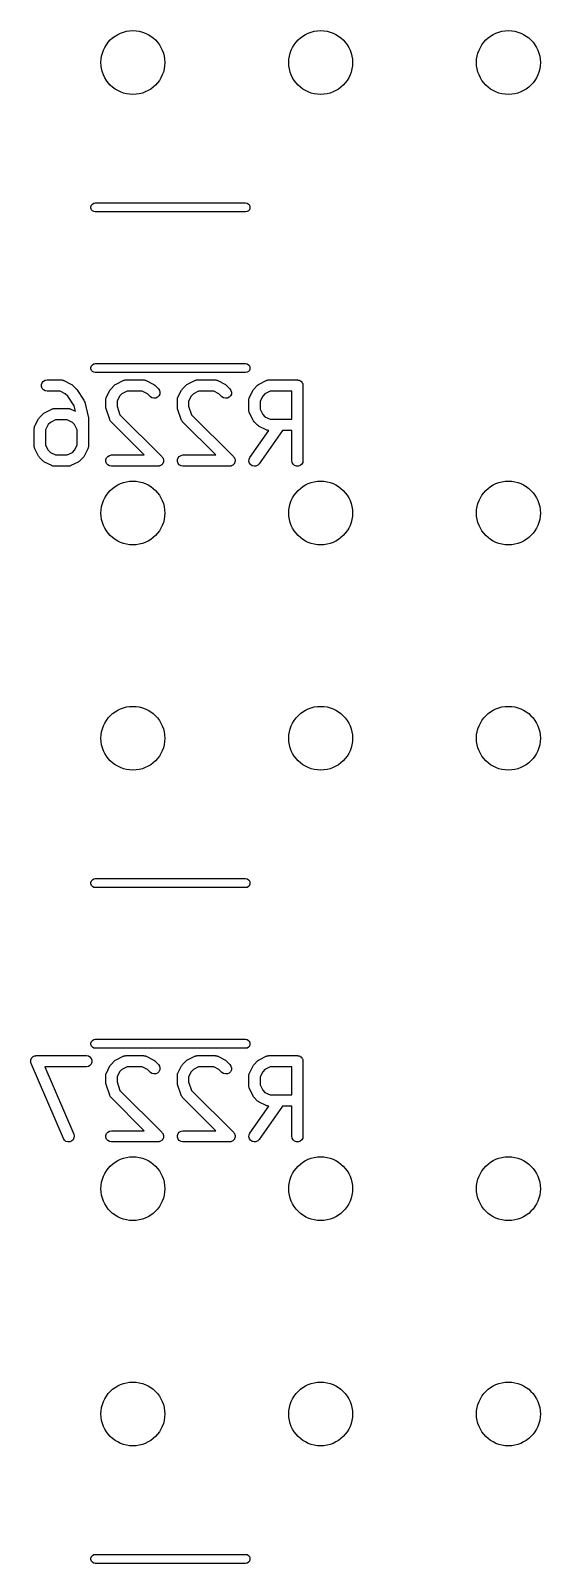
# Model space of a CAD drawing. Extents: x 25 to 326, y -201 to -21.
# Drawn here: x 131.14 to 137.93, y -155.99 to -135.57 of the extents above; entities that cross this region are included whole.
import ezdxf

# ---------------------------------------------------------------- set-up
doc = ezdxf.new("R2010")
doc.units = 0
doc.header["$MEASUREMENT"] = 0
doc.layers.add('BLACK', color=7, linetype='CONTINUOUS')

msp = doc.modelspace()

# ---------------------------------------------------------------- linework, layer by layer
at = {"layer": 'Black'}
for p, q in [((131.941, -137.92), (131.948, -137.9)), ((131.941, -137.94), (131.941, -137.92)), ((131.948, -137.96), (131.941, -137.94)), ((131.948, -137.9), (131.961, -137.884)), ((131.961, -137.976), (131.948, -137.96)), ((131.961, -137.884), (131.979, -137.874)), ((131.979, -137.986), (131.961, -137.976)), ((131.979, -137.874), (132, -137.87)), ((132, -137.99), (131.979, -137.986)), ((132, -137.87), (134, -137.87)), ((134, -137.99), (132, -137.99)), ((134, -137.87), (134.021, -137.874)), ((134.021, -137.986), (134, -137.99)), ((134.021, -137.874), (134.039, -137.884)), ((134.039, -137.976), (134.021, -137.986)), ((134.039, -137.884), (134.052, -137.9)), ((134.052, -137.96), (134.039, -137.976)), ((134.052, -137.9), (134.059, -137.92)), ((134.059, -137.94), (134.052, -137.96)), ((134.059, -137.92), (134.059, -137.94)), ((131.941, -140.06), (131.948, -140.04)), ((131.948, -140.04), (131.961, -140.024)), ((131.961, -140.024), (131.979, -140.014)), ((131.979, -140.014), (132, -140.01)), ((132, -140.01), (134, -140.01)), ((134, -140.01), (134.021, -140.014)), ((134.021, -140.014), (134.039, -140.024)), ((134.039, -140.024), (134.052, -140.04)), ((134.052, -140.04), (134.059, -140.06)), ((131.292, -140.265), (131.309, -140.245)), ((131.309, -140.245), (131.331, -140.232)), ((131.331, -140.232), (131.357, -140.227)), ((131.357, -140.227), (131.548, -140.227)), ((131.548, -140.227), (131.552, -140.228)), ((131.552, -140.228), (131.556, -140.228)), ((131.556, -140.228), (131.565, -140.23)), ((131.565, -140.23), (131.573, -140.232)), ((131.573, -140.232), (131.577, -140.234)), ((131.577, -140.234), (131.581, -140.235)), ((131.581, -140.235), (131.676, -140.283)), ((131.941, -140.08), (131.941, -140.06)), ((131.948, -140.1), (131.941, -140.08)), ((131.961, -140.116), (131.948, -140.1)), ((131.979, -140.126), (131.961, -140.116)), ((132, -140.13), (131.979, -140.126)), ((134, -140.13), (132, -140.13)), ((132.276, -140.283), (132.371, -140.235)), ((132.371, -140.235), (132.375, -140.234)), ((132.375, -140.234), (132.379, -140.232)), ((132.379, -140.232), (132.388, -140.23)), ((132.388, -140.23), (132.396, -140.228)), ((132.396, -140.228), (132.401, -140.228)), ((132.401, -140.228), (132.405, -140.227)), ((132.405, -140.227), (132.643, -140.227)), ((132.643, -140.227), (132.647, -140.228)), ((132.647, -140.228), (132.651, -140.228)), ((132.651, -140.228), (132.66, -140.23)), ((132.66, -140.23), (132.669, -140.232)), ((132.669, -140.232), (132.672, -140.234)), ((132.672, -140.234), (132.676, -140.235)), ((132.676, -140.235), (132.772, -140.283)), ((133.228, -140.283), (133.324, -140.235)), ((133.324, -140.235), (133.328, -140.234)), ((133.328, -140.234), (133.331, -140.232)), ((133.331, -140.232), (133.34, -140.23)), ((133.34, -140.23), (133.349, -140.228)), ((133.349, -140.228), (133.353, -140.228)), ((133.353, -140.228), (133.357, -140.227)), ((133.357, -140.227), (133.595, -140.227)), ((133.595, -140.227), (133.599, -140.228)), ((133.599, -140.228), (133.604, -140.228)), ((133.604, -140.228), (133.612, -140.23)), ((133.612, -140.23), (133.621, -140.232)), ((133.621, -140.232), (133.625, -140.234)), ((133.625, -140.234), (133.629, -140.235)), ((133.629, -140.235), (133.724, -140.283)), ((134.021, -140.126), (134, -140.13)), ((134.039, -140.116), (134.021, -140.126)), ((134.052, -140.1), (134.039, -140.116)), ((134.059, -140.08), (134.052, -140.1)), ((134.059, -140.06), (134.059, -140.08)), ((134.181, -140.283), (134.276, -140.235)), ((134.276, -140.235), (134.28, -140.234)), ((134.28, -140.234), (134.284, -140.232)), ((134.284, -140.232), (134.293, -140.23)), ((134.293, -140.23), (134.301, -140.228)), ((134.301, -140.228), (134.305, -140.228)), ((134.305, -140.228), (134.31, -140.227)), ((134.31, -140.227), (134.69, -140.227)), ((134.69, -140.227), (134.697, -140.229)), ((134.697, -140.229), (134.703, -140.229)), ((134.703, -140.229), (134.71, -140.231)), ((134.71, -140.231), (134.716, -140.232)), ((134.716, -140.232), (134.722, -140.235)), ((134.722, -140.235), (134.728, -140.237)), ((134.728, -140.237), (134.733, -140.242)), ((134.733, -140.242), (134.739, -140.245)), ((134.739, -140.245), (134.743, -140.25)), ((134.743, -140.25), (134.748, -140.254)), ((131.283, -140.289), (131.292, -140.265)), ((131.283, -140.315), (131.283, -140.289)), ((131.292, -140.34), (131.283, -140.315)), ((131.309, -140.36), (131.292, -140.34)), ((131.331, -140.373), (131.309, -140.36)), ((131.357, -140.377), (131.331, -140.373)), ((131.53, -140.377), (131.357, -140.377)), ((131.598, -140.412), (131.53, -140.377)), ((131.632, -140.445), (131.598, -140.412)), ((131.716, -140.571), (131.632, -140.445)), ((131.676, -140.283), (131.686, -140.29)), ((131.686, -140.29), (131.696, -140.297)), ((131.696, -140.297), (131.744, -140.345)), ((131.744, -140.345), (131.748, -140.351)), ((131.748, -140.351), (131.753, -140.356)), ((131.753, -140.356), (131.848, -140.499)), ((132.147, -140.459), (132.195, -140.364)), ((132.195, -140.364), (132.202, -140.354)), ((132.202, -140.354), (132.209, -140.345)), ((132.209, -140.345), (132.256, -140.297)), ((132.256, -140.297), (132.266, -140.29)), ((132.266, -140.29), (132.276, -140.283)), ((132.324, -140.442), (132.289, -140.511)), ((132.354, -140.412), (132.324, -140.442)), ((132.422, -140.377), (132.354, -140.412)), ((132.625, -140.377), (132.422, -140.377)), ((132.694, -140.412), (132.625, -140.377)), ((132.733, -140.451), (132.694, -140.412)), ((132.754, -140.466), (132.733, -140.451)), ((132.772, -140.283), (132.781, -140.29)), ((132.781, -140.29), (132.791, -140.297)), ((132.791, -140.297), (132.839, -140.345)), ((132.847, -140.441), (132.829, -140.459)), ((132.839, -140.345), (132.854, -140.366)), ((132.858, -140.417), (132.847, -140.441)), ((132.854, -140.366), (132.86, -140.391)), ((132.86, -140.391), (132.858, -140.417)), ((133.1, -140.459), (133.147, -140.364)), ((133.147, -140.364), (133.154, -140.354)), ((133.154, -140.354), (133.161, -140.345)), ((133.161, -140.345), (133.209, -140.297)), ((133.209, -140.297), (133.219, -140.29)), ((133.219, -140.29), (133.228, -140.283)), ((133.276, -140.442), (133.242, -140.511)), ((133.306, -140.412), (133.276, -140.442)), ((133.375, -140.377), (133.306, -140.412)), ((133.578, -140.377), (133.375, -140.377)), ((133.646, -140.412), (133.578, -140.377)), ((133.685, -140.451), (133.646, -140.412)), ((133.706, -140.466), (133.685, -140.451)), ((133.724, -140.283), (133.734, -140.29)), ((133.734, -140.29), (133.744, -140.297)), ((133.744, -140.297), (133.791, -140.345)), ((133.8, -140.441), (133.781, -140.459)), ((133.791, -140.345), (133.806, -140.366)), ((133.811, -140.417), (133.8, -140.441)), ((133.806, -140.366), (133.813, -140.391)), ((133.813, -140.391), (133.811, -140.417)), ((134.052, -140.459), (134.1, -140.364)), ((134.1, -140.364), (134.107, -140.354)), ((134.107, -140.354), (134.114, -140.345)), ((134.114, -140.345), (134.161, -140.297)), ((134.161, -140.297), (134.171, -140.29)), ((134.171, -140.29), (134.181, -140.283)), ((134.228, -140.442), (134.194, -140.511)), ((134.259, -140.412), (134.228, -140.442)), ((134.327, -140.377), (134.259, -140.412)), ((134.615, -140.377), (134.327, -140.377)), ((134.615, -140.751), (134.615, -140.377)), ((134.748, -140.254), (134.751, -140.26)), ((134.751, -140.26), (134.755, -140.265)), ((134.755, -140.265), (134.758, -140.271)), ((134.758, -140.271), (134.761, -140.277)), ((134.761, -140.277), (134.762, -140.283)), ((134.762, -140.283), (134.764, -140.289)), ((134.764, -140.289), (134.764, -140.296)), ((134.764, -140.296), (134.765, -140.302)), ((134.765, -140.302), (134.765, -141.302)), ((131.324, -140.664), (131.419, -140.616)), ((131.419, -140.616), (131.423, -140.615)), ((131.423, -140.615), (131.427, -140.613)), ((131.427, -140.613), (131.435, -140.611)), ((131.435, -140.611), (131.444, -140.609)), ((131.444, -140.609), (131.448, -140.609)), ((131.448, -140.609), (131.452, -140.608)), ((131.452, -140.608), (131.643, -140.608)), ((131.643, -140.608), (131.647, -140.609)), ((131.647, -140.609), (131.651, -140.609)), ((131.651, -140.609), (131.66, -140.611)), ((131.66, -140.611), (131.669, -140.613)), ((131.669, -140.613), (131.672, -140.615)), ((131.672, -140.615), (131.676, -140.616)), ((131.676, -140.616), (131.735, -140.645)), ((131.735, -140.645), (131.716, -140.571)), ((131.848, -140.499), (131.853, -140.511)), ((131.853, -140.511), (131.858, -140.522)), ((131.858, -140.522), (131.906, -140.713)), ((132.139, -140.493), (132.14, -140.489)), ((132.139, -140.588), (132.139, -140.493)), ((132.141, -140.6), (132.139, -140.588)), ((132.14, -140.484), (132.142, -140.476)), ((132.14, -140.489), (132.14, -140.484)), ((132.143, -140.612), (132.141, -140.6)), ((132.142, -140.476), (132.144, -140.467)), ((132.191, -140.755), (132.143, -140.612)), ((132.144, -140.467), (132.146, -140.463)), ((132.146, -140.463), (132.147, -140.459)), ((132.289, -140.511), (132.289, -140.576)), ((132.289, -140.576), (132.327, -140.69)), ((132.779, -140.472), (132.754, -140.466)), ((132.805, -140.47), (132.779, -140.472)), ((132.829, -140.459), (132.805, -140.47)), ((133.092, -140.484), (133.095, -140.476)), ((133.092, -140.489), (133.092, -140.484)), ((133.092, -140.493), (133.092, -140.489)), ((133.092, -140.588), (133.092, -140.493)), ((133.094, -140.6), (133.092, -140.588)), ((133.096, -140.612), (133.094, -140.6)), ((133.095, -140.476), (133.096, -140.467)), ((133.096, -140.467), (133.098, -140.463)), ((133.143, -140.755), (133.096, -140.612)), ((133.098, -140.463), (133.1, -140.459)), ((133.242, -140.511), (133.242, -140.576)), ((133.242, -140.576), (133.28, -140.69)), ((133.732, -140.472), (133.706, -140.466)), ((133.758, -140.47), (133.732, -140.472)), ((133.781, -140.459), (133.758, -140.47)), ((134.044, -140.493), (134.045, -140.489)), ((134.044, -140.636), (134.044, -140.493)), ((134.045, -140.64), (134.044, -140.636)), ((134.045, -140.484), (134.047, -140.476)), ((134.045, -140.489), (134.045, -140.484)), ((134.045, -140.644), (134.045, -140.64)), ((134.047, -140.653), (134.045, -140.644)), ((134.047, -140.476), (134.049, -140.467)), ((134.049, -140.661), (134.047, -140.653)), ((134.049, -140.467), (134.051, -140.463)), ((134.051, -140.463), (134.052, -140.459)), ((134.194, -140.511), (134.194, -140.618)), ((134.194, -140.618), (134.228, -140.687)), ((131.187, -140.865), (131.19, -140.857)), ((131.19, -140.857), (131.191, -140.848)), ((131.191, -140.848), (131.194, -140.844)), ((131.194, -140.844), (131.195, -140.84)), ((131.195, -140.84), (131.242, -140.745)), ((131.242, -140.745), (131.25, -140.735)), ((131.25, -140.735), (131.256, -140.726)), ((131.256, -140.726), (131.304, -140.678)), ((131.304, -140.678), (131.314, -140.671)), ((131.314, -140.671), (131.324, -140.664)), ((131.371, -140.823), (131.337, -140.892)), ((131.402, -140.793), (131.371, -140.823)), ((131.47, -140.758), (131.402, -140.793)), ((131.625, -140.758), (131.47, -140.758)), ((131.694, -140.793), (131.625, -140.758)), ((131.724, -140.823), (131.694, -140.793)), ((131.758, -140.892), (131.724, -140.823)), ((131.906, -140.713), (131.907, -140.722)), ((131.907, -140.722), (131.908, -140.731)), ((131.908, -140.731), (131.908, -141.112)), ((132.193, -140.758), (132.191, -140.755)), ((132.194, -140.763), (132.193, -140.758)), ((132.199, -140.77), (132.194, -140.763)), ((132.203, -140.778), (132.199, -140.77)), ((132.206, -140.78), (132.203, -140.778)), ((132.209, -140.784), (132.206, -140.78)), ((132.652, -141.227), (132.209, -140.784)), ((132.327, -140.69), (132.886, -141.249)), ((133.145, -140.758), (133.143, -140.755)), ((133.146, -140.763), (133.145, -140.758)), ((133.151, -140.77), (133.146, -140.763)), ((133.156, -140.778), (133.151, -140.77)), ((133.159, -140.78), (133.156, -140.778)), ((133.161, -140.784), (133.159, -140.78)), ((133.605, -141.227), (133.161, -140.784)), ((133.28, -140.69), (133.839, -141.249)), ((134.051, -140.665), (134.049, -140.661)), ((134.052, -140.669), (134.051, -140.665)), ((134.1, -140.764), (134.052, -140.669)), ((134.107, -140.774), (134.1, -140.764)), ((134.114, -140.784), (134.107, -140.774)), ((134.161, -140.832), (134.114, -140.784)), ((134.171, -140.838), (134.161, -140.832)), ((134.181, -140.846), (134.171, -140.838)), ((134.276, -140.893), (134.181, -140.846)), ((134.228, -140.687), (134.259, -140.717)), ((134.259, -140.717), (134.327, -140.751)), ((134.327, -140.751), (134.615, -140.751)), ((131.188, -140.87), (131.187, -140.865)), ((131.187, -140.874), (131.188, -140.87)), ((131.187, -141.112), (131.187, -140.874)), ((131.337, -140.892), (131.337, -141.094)), ((131.758, -141.094), (131.758, -140.892)), ((134.058, -141.259), (134.308, -140.901)), ((134.491, -140.901), (134.18, -141.345)), ((134.28, -140.895), (134.276, -140.893)), ((134.284, -140.897), (134.28, -140.895)), ((134.293, -140.898), (134.284, -140.897)), ((134.301, -140.901), (134.293, -140.898)), ((134.305, -140.9), (134.301, -140.901)), ((134.308, -140.901), (134.305, -140.9)), ((134.615, -140.901), (134.491, -140.901)), ((134.615, -141.302), (134.615, -140.901)), ((131.188, -141.116), (131.187, -141.112)), ((131.187, -141.12), (131.188, -141.116)), ((131.19, -141.129), (131.187, -141.12)), ((131.191, -141.138), (131.19, -141.129)), ((131.194, -141.141), (131.191, -141.138)), ((131.195, -141.145), (131.194, -141.141)), ((131.242, -141.241), (131.195, -141.145)), ((131.25, -141.25), (131.242, -141.241)), ((131.256, -141.26), (131.25, -141.25)), ((131.304, -141.308), (131.256, -141.26)), ((131.337, -141.094), (131.371, -141.163)), ((131.371, -141.163), (131.402, -141.193)), ((131.402, -141.193), (131.47, -141.227)), ((131.47, -141.227), (131.625, -141.227)), ((131.625, -141.227), (131.694, -141.193)), ((131.694, -141.193), (131.724, -141.163)), ((131.724, -141.163), (131.758, -141.094)), ((131.839, -141.26), (131.791, -141.308)), ((131.846, -141.25), (131.839, -141.26)), ((131.853, -141.241), (131.846, -141.25)), ((131.9, -141.145), (131.853, -141.241)), ((131.902, -141.141), (131.9, -141.145)), ((131.904, -141.138), (131.902, -141.141)), ((131.905, -141.129), (131.904, -141.138)), ((131.908, -141.12), (131.905, -141.129)), ((131.908, -141.112), (131.908, -141.116)), ((131.908, -141.116), (131.908, -141.12)), ((132.14, -141.289), (132.149, -141.265)), ((132.149, -141.265), (132.166, -141.245)), ((132.166, -141.245), (132.189, -141.232)), ((132.189, -141.232), (132.214, -141.227)), ((132.214, -141.227), (132.652, -141.227)), ((132.886, -141.249), (132.892, -141.257)), ((132.892, -141.257), (132.898, -141.265)), ((132.898, -141.265), (132.899, -141.268)), ((132.899, -141.268), (132.901, -141.271)), ((132.901, -141.271), (132.904, -141.28)), ((133.093, -141.289), (133.102, -141.265)), ((133.102, -141.265), (133.118, -141.245)), ((133.118, -141.245), (133.141, -141.232)), ((133.141, -141.232), (133.167, -141.227)), ((133.167, -141.227), (133.605, -141.227)), ((133.839, -141.249), (133.844, -141.257)), ((133.844, -141.257), (133.851, -141.265)), ((133.851, -141.265), (133.852, -141.268)), ((133.852, -141.268), (133.854, -141.271)), ((133.854, -141.271), (133.856, -141.28)), ((134.047, -141.283), (134.058, -141.259)), ((131.314, -141.315), (131.304, -141.308)), ((131.324, -141.322), (131.314, -141.315)), ((131.419, -141.369), (131.324, -141.322)), ((131.423, -141.371), (131.419, -141.369)), ((131.427, -141.373), (131.423, -141.371)), ((131.435, -141.374), (131.427, -141.373)), ((131.444, -141.377), (131.435, -141.374)), ((131.448, -141.377), (131.444, -141.377)), ((131.452, -141.377), (131.448, -141.377)), ((131.643, -141.377), (131.452, -141.377)), ((131.647, -141.377), (131.643, -141.377)), ((131.651, -141.377), (131.647, -141.377)), ((131.66, -141.374), (131.651, -141.377)), ((131.669, -141.373), (131.66, -141.374)), ((131.672, -141.371), (131.669, -141.373)), ((131.676, -141.369), (131.672, -141.371)), ((131.772, -141.322), (131.676, -141.369)), ((131.781, -141.315), (131.772, -141.322)), ((131.791, -141.308), (131.781, -141.315)), ((132.14, -141.315), (132.14, -141.289)), ((132.149, -141.34), (132.14, -141.315)), ((132.166, -141.36), (132.149, -141.34)), ((132.189, -141.373), (132.166, -141.36)), ((132.214, -141.377), (132.189, -141.373)), ((132.833, -141.377), (132.214, -141.377)), ((132.843, -141.376), (132.833, -141.377)), ((132.853, -141.375), (132.843, -141.376)), ((132.856, -141.373), (132.853, -141.375)), ((132.859, -141.373), (132.856, -141.373)), ((132.867, -141.368), (132.859, -141.373)), ((132.876, -141.364), (132.867, -141.368)), ((132.879, -141.361), (132.876, -141.364)), ((132.882, -141.36), (132.879, -141.361)), ((132.888, -141.352), (132.882, -141.36)), ((132.895, -141.345), (132.888, -141.352)), ((132.896, -141.342), (132.895, -141.345)), ((132.898, -141.34), (132.896, -141.342)), ((132.902, -141.331), (132.898, -141.34)), ((132.906, -141.322), (132.902, -141.331)), ((132.904, -141.28), (132.907, -141.289)), ((132.907, -141.315), (132.906, -141.319)), ((132.906, -141.319), (132.906, -141.322)), ((132.907, -141.289), (132.907, -141.293)), ((132.907, -141.293), (132.908, -141.296)), ((132.908, -141.296), (132.907, -141.306)), ((132.907, -141.306), (132.907, -141.315)), ((133.093, -141.315), (133.093, -141.289)), ((133.102, -141.34), (133.093, -141.315)), ((133.118, -141.36), (133.102, -141.34)), ((133.141, -141.373), (133.118, -141.36)), ((133.167, -141.377), (133.141, -141.373)), ((133.786, -141.377), (133.167, -141.377)), ((133.795, -141.376), (133.786, -141.377)), ((133.805, -141.375), (133.795, -141.376)), ((133.808, -141.373), (133.805, -141.375)), ((133.811, -141.373), (133.808, -141.373)), ((133.82, -141.368), (133.811, -141.373)), ((133.829, -141.364), (133.82, -141.368)), ((133.831, -141.361), (133.829, -141.364)), ((133.834, -141.36), (133.831, -141.361)), ((133.84, -141.352), (133.834, -141.36)), ((133.847, -141.345), (133.84, -141.352)), ((133.849, -141.342), (133.847, -141.345)), ((133.851, -141.34), (133.849, -141.342)), ((133.854, -141.331), (133.851, -141.34)), ((133.858, -141.322), (133.854, -141.331)), ((133.856, -141.28), (133.86, -141.289)), ((133.86, -141.315), (133.858, -141.319)), ((133.858, -141.319), (133.858, -141.322)), ((133.86, -141.289), (133.86, -141.293)), ((133.86, -141.293), (133.86, -141.296)), ((133.86, -141.296), (133.86, -141.306)), ((133.86, -141.306), (133.86, -141.315)), ((134.044, -141.309), (134.047, -141.283)), ((134.051, -141.334), (134.044, -141.309)), ((134.066, -141.355), (134.051, -141.334)), ((134.087, -141.37), (134.066, -141.355)), ((134.113, -141.377), (134.087, -141.37)), ((134.138, -141.375), (134.113, -141.377)), ((134.162, -141.364), (134.138, -141.375)), ((134.18, -141.345), (134.162, -141.364)), ((134.62, -141.328), (134.615, -141.302)), ((134.633, -141.351), (134.62, -141.328)), ((134.653, -141.367), (134.633, -141.351)), ((134.677, -141.376), (134.653, -141.367)), ((134.703, -141.376), (134.677, -141.376)), ((134.728, -141.367), (134.703, -141.376)), ((134.748, -141.351), (134.728, -141.367)), ((134.761, -141.328), (134.748, -141.351)), ((134.765, -141.302), (134.761, -141.328)), ((131.941, -146.92), (131.948, -146.9)), ((131.941, -146.94), (131.941, -146.92)), ((131.948, -146.96), (131.941, -146.94)), ((131.948, -146.9), (131.961, -146.884)), ((131.961, -146.976), (131.948, -146.96)), ((131.961, -146.884), (131.979, -146.874)), ((131.979, -146.986), (131.961, -146.976)), ((131.979, -146.874), (132, -146.87)), ((132, -146.99), (131.979, -146.986)), ((132, -146.87), (134, -146.87)), ((134, -146.87), (134.021, -146.874)), ((134.021, -146.986), (134, -146.99)), ((134.021, -146.874), (134.039, -146.884)), ((134.039, -146.976), (134.021, -146.986)), ((134.039, -146.884), (134.052, -146.9)), ((134.052, -146.96), (134.039, -146.976)), ((134.052, -146.9), (134.059, -146.92)), ((134.059, -146.94), (134.052, -146.96)), ((134.059, -146.92), (134.059, -146.94)), ((134, -146.99), (132, -146.99)), ((131.948, -149.04), (131.961, -149.024)), ((131.961, -149.024), (131.979, -149.014)), ((131.979, -149.014), (132, -149.01)), ((132, -149.01), (134, -149.01)), ((134, -149.01), (134.021, -149.014)), ((134.021, -149.014), (134.039, -149.024)), ((134.039, -149.024), (134.052, -149.04)), ((131.181, -149.236), (131.189, -149.232)), ((131.189, -149.232), (131.193, -149.231)), ((131.193, -149.231), (131.197, -149.229)), ((131.197, -149.229), (131.206, -149.229)), ((131.206, -149.229), (131.214, -149.227)), ((131.214, -149.227), (131.881, -149.227)), ((131.881, -149.227), (131.907, -149.232)), ((131.907, -149.232), (131.929, -149.245)), ((131.941, -149.06), (131.948, -149.04)), ((131.941, -149.08), (131.941, -149.06)), ((131.948, -149.1), (131.941, -149.08)), ((131.961, -149.116), (131.948, -149.1)), ((131.979, -149.126), (131.961, -149.116)), ((132, -149.13), (131.979, -149.126)), ((134, -149.13), (132, -149.13)), ((132.375, -149.234), (132.379, -149.232)), ((132.379, -149.232), (132.388, -149.23)), ((132.388, -149.23), (132.396, -149.228)), ((132.396, -149.228), (132.401, -149.228)), ((132.401, -149.228), (132.405, -149.227)), ((132.405, -149.227), (132.643, -149.227)), ((132.643, -149.227), (132.647, -149.228)), ((132.647, -149.228), (132.651, -149.228)), ((132.651, -149.228), (132.66, -149.23)), ((132.66, -149.23), (132.669, -149.232)), ((132.669, -149.232), (132.672, -149.234)), ((133.328, -149.234), (133.331, -149.232)), ((133.331, -149.232), (133.34, -149.23)), ((133.34, -149.23), (133.349, -149.228)), ((133.349, -149.228), (133.353, -149.228)), ((133.353, -149.228), (133.357, -149.227)), ((133.357, -149.227), (133.595, -149.227)), ((133.595, -149.227), (133.599, -149.228)), ((133.599, -149.228), (133.604, -149.228)), ((133.604, -149.228), (133.612, -149.23)), ((133.612, -149.23), (133.621, -149.232)), ((133.621, -149.232), (133.625, -149.234)), ((134.021, -149.126), (134, -149.13)), ((134.039, -149.116), (134.021, -149.126)), ((134.052, -149.1), (134.039, -149.116)), ((134.052, -149.04), (134.059, -149.06)), ((134.059, -149.08), (134.052, -149.1)), ((134.059, -149.06), (134.059, -149.08)), ((134.28, -149.234), (134.284, -149.232)), ((134.284, -149.232), (134.293, -149.23)), ((134.293, -149.23), (134.301, -149.228)), ((134.301, -149.228), (134.305, -149.228)), ((134.305, -149.228), (134.31, -149.227)), ((134.31, -149.227), (134.69, -149.227)), ((134.69, -149.227), (134.697, -149.229)), ((134.697, -149.229), (134.703, -149.229)), ((134.703, -149.229), (134.71, -149.231)), ((134.71, -149.231), (134.716, -149.232)), ((134.716, -149.232), (134.722, -149.235)), ((131.139, -149.307), (131.14, -149.298)), ((131.14, -149.311), (131.139, -149.307)), ((131.14, -149.289), (131.142, -149.285)), ((131.14, -149.298), (131.14, -149.289)), ((131.14, -149.315), (131.14, -149.311)), ((131.143, -149.324), (131.14, -149.315)), ((131.142, -149.281), (131.146, -149.273)), ((131.142, -149.285), (131.142, -149.281)), ((131.145, -149.332), (131.143, -149.324)), ((131.574, -150.332), (131.145, -149.332)), ((131.146, -149.273), (131.149, -149.265)), ((131.149, -149.265), (131.152, -149.261)), ((131.152, -149.261), (131.154, -149.257)), ((131.154, -149.257), (131.161, -149.252)), ((131.161, -149.252), (131.166, -149.245)), ((131.166, -149.245), (131.17, -149.243)), ((131.17, -149.243), (131.173, -149.24)), ((131.173, -149.24), (131.181, -149.236)), ((131.881, -149.377), (131.328, -149.377)), ((131.328, -149.377), (131.712, -150.273)), ((131.907, -149.373), (131.881, -149.377)), ((131.929, -149.36), (131.907, -149.373)), ((131.929, -149.245), (131.946, -149.265)), ((131.946, -149.34), (131.929, -149.36)), ((131.946, -149.265), (131.955, -149.289)), ((131.955, -149.315), (131.946, -149.34)), ((131.955, -149.289), (131.955, -149.315)), ((132.147, -149.459), (132.195, -149.364)), ((132.195, -149.364), (132.202, -149.354)), ((132.202, -149.354), (132.209, -149.345)), ((132.209, -149.345), (132.256, -149.297)), ((132.256, -149.297), (132.266, -149.29)), ((132.266, -149.29), (132.276, -149.283)), ((132.276, -149.283), (132.371, -149.235)), ((132.354, -149.412), (132.324, -149.442)), ((132.422, -149.377), (132.354, -149.412)), ((132.371, -149.235), (132.375, -149.234)), ((132.625, -149.377), (132.422, -149.377)), ((132.694, -149.412), (132.625, -149.377)), ((132.672, -149.234), (132.676, -149.235)), ((132.676, -149.235), (132.772, -149.283)), ((132.733, -149.451), (132.694, -149.412)), ((132.772, -149.283), (132.781, -149.29)), ((132.781, -149.29), (132.791, -149.297)), ((132.791, -149.297), (132.839, -149.345)), ((132.839, -149.345), (132.854, -149.366)), ((132.858, -149.417), (132.847, -149.441)), ((132.854, -149.366), (132.86, -149.391)), ((132.86, -149.391), (132.858, -149.417)), ((133.1, -149.459), (133.147, -149.364)), ((133.147, -149.364), (133.154, -149.354)), ((133.154, -149.354), (133.161, -149.345)), ((133.161, -149.345), (133.209, -149.297)), ((133.209, -149.297), (133.219, -149.29)), ((133.219, -149.29), (133.228, -149.283)), ((133.228, -149.283), (133.324, -149.235)), ((133.306, -149.412), (133.276, -149.442)), ((133.375, -149.377), (133.306, -149.412)), ((133.324, -149.235), (133.328, -149.234)), ((133.578, -149.377), (133.375, -149.377)), ((133.646, -149.412), (133.578, -149.377)), ((133.625, -149.234), (133.629, -149.235)), ((133.629, -149.235), (133.724, -149.283)), ((133.685, -149.451), (133.646, -149.412)), ((133.724, -149.283), (133.734, -149.29)), ((133.734, -149.29), (133.744, -149.297)), ((133.744, -149.297), (133.791, -149.345)), ((133.791, -149.345), (133.806, -149.366)), ((133.811, -149.417), (133.8, -149.441)), ((133.806, -149.366), (133.813, -149.391)), ((133.813, -149.391), (133.811, -149.417)), ((134.052, -149.459), (134.1, -149.364)), ((134.1, -149.364), (134.107, -149.354)), ((134.107, -149.354), (134.114, -149.345)), ((134.114, -149.345), (134.161, -149.297)), ((134.161, -149.297), (134.171, -149.29)), ((134.171, -149.29), (134.181, -149.283)), ((134.181, -149.283), (134.276, -149.235)), ((134.259, -149.412), (134.228, -149.442)), ((134.327, -149.377), (134.259, -149.412)), ((134.276, -149.235), (134.28, -149.234)), ((134.615, -149.377), (134.327, -149.377)), ((134.615, -149.751), (134.615, -149.377)), ((134.722, -149.235), (134.728, -149.237)), ((134.728, -149.237), (134.733, -149.242)), ((134.733, -149.242), (134.739, -149.245)), ((134.739, -149.245), (134.743, -149.25)), ((134.743, -149.25), (134.748, -149.254)), ((134.748, -149.254), (134.751, -149.26)), ((134.751, -149.26), (134.755, -149.265)), ((134.755, -149.265), (134.758, -149.271)), ((134.758, -149.271), (134.761, -149.277)), ((134.761, -149.277), (134.762, -149.283)), ((134.762, -149.283), (134.764, -149.289)), ((134.764, -149.289), (134.764, -149.296)), ((134.764, -149.296), (134.765, -149.302)), ((134.765, -149.302), (134.765, -150.302)), ((132.139, -149.493), (132.14, -149.489)), ((132.139, -149.588), (132.139, -149.493)), ((132.141, -149.6), (132.139, -149.588)), ((132.14, -149.484), (132.142, -149.476)), ((132.14, -149.489), (132.14, -149.484)), ((132.143, -149.612), (132.141, -149.6)), ((132.142, -149.476), (132.144, -149.467)), ((132.191, -149.755), (132.143, -149.612)), ((132.144, -149.467), (132.146, -149.463)), ((132.146, -149.463), (132.147, -149.459)), ((132.324, -149.442), (132.289, -149.511)), ((132.289, -149.511), (132.289, -149.576)), ((132.289, -149.576), (132.327, -149.69)), ((132.754, -149.466), (132.733, -149.451)), ((132.779, -149.472), (132.754, -149.466)), ((132.805, -149.47), (132.779, -149.472)), ((132.829, -149.459), (132.805, -149.47)), ((132.847, -149.441), (132.829, -149.459)), ((133.092, -149.484), (133.095, -149.476)), ((133.092, -149.489), (133.092, -149.484)), ((133.092, -149.493), (133.092, -149.489)), ((133.092, -149.588), (133.092, -149.493)), ((133.094, -149.6), (133.092, -149.588)), ((133.096, -149.612), (133.094, -149.6)), ((133.095, -149.476), (133.096, -149.467)), ((133.096, -149.467), (133.098, -149.463)), ((133.143, -149.755), (133.096, -149.612)), ((133.098, -149.463), (133.1, -149.459)), ((133.276, -149.442), (133.242, -149.511)), ((133.242, -149.511), (133.242, -149.576)), ((133.242, -149.576), (133.28, -149.69)), ((133.706, -149.466), (133.685, -149.451)), ((133.732, -149.472), (133.706, -149.466)), ((133.758, -149.47), (133.732, -149.472)), ((133.781, -149.459), (133.758, -149.47)), ((133.8, -149.441), (133.781, -149.459)), ((134.044, -149.493), (134.045, -149.489)), ((134.044, -149.636), (134.044, -149.493)), ((134.045, -149.64), (134.044, -149.636)), ((134.045, -149.484), (134.047, -149.476)), ((134.045, -149.489), (134.045, -149.484)), ((134.045, -149.644), (134.045, -149.64)), ((134.047, -149.476), (134.049, -149.467)), ((134.049, -149.467), (134.051, -149.463)), ((134.051, -149.463), (134.052, -149.459)), ((134.228, -149.442), (134.194, -149.511)), ((134.194, -149.511), (134.194, -149.618)), ((134.194, -149.618), (134.228, -149.687)), ((132.193, -149.758), (132.191, -149.755)), ((132.194, -149.763), (132.193, -149.758)), ((132.199, -149.77), (132.194, -149.763)), ((132.203, -149.778), (132.199, -149.77)), ((132.206, -149.78), (132.203, -149.778)), ((132.209, -149.784), (132.206, -149.78)), ((132.652, -150.227), (132.209, -149.784)), ((132.327, -149.69), (132.886, -150.249)), ((133.145, -149.758), (133.143, -149.755)), ((133.146, -149.763), (133.145, -149.758)), ((133.151, -149.77), (133.146, -149.763)), ((133.156, -149.778), (133.151, -149.77)), ((133.159, -149.78), (133.156, -149.778)), ((133.161, -149.784), (133.159, -149.78)), ((133.605, -150.227), (133.161, -149.784)), ((133.28, -149.69), (133.839, -150.249)), ((134.047, -149.653), (134.045, -149.644)), ((134.049, -149.661), (134.047, -149.653)), ((134.051, -149.665), (134.049, -149.661)), ((134.052, -149.669), (134.051, -149.665)), ((134.1, -149.764), (134.052, -149.669)), ((134.107, -149.774), (134.1, -149.764)), ((134.114, -149.784), (134.107, -149.774)), ((134.161, -149.832), (134.114, -149.784)), ((134.171, -149.838), (134.161, -149.832)), ((134.181, -149.846), (134.171, -149.838)), ((134.276, -149.893), (134.181, -149.846)), ((134.228, -149.687), (134.259, -149.717)), ((134.259, -149.717), (134.327, -149.751)), ((134.327, -149.751), (134.615, -149.751)), ((134.058, -150.259), (134.308, -149.901)), ((134.491, -149.901), (134.18, -150.345)), ((134.28, -149.895), (134.276, -149.893)), ((134.284, -149.897), (134.28, -149.895)), ((134.293, -149.898), (134.284, -149.897)), ((134.301, -149.901), (134.293, -149.898)), ((134.305, -149.9), (134.301, -149.901)), ((134.308, -149.901), (134.305, -149.9)), ((134.615, -149.901), (134.491, -149.901)), ((134.615, -150.302), (134.615, -149.901)), ((132.149, -150.265), (132.166, -150.245)), ((132.166, -150.245), (132.189, -150.232)), ((132.189, -150.232), (132.214, -150.227)), ((132.214, -150.227), (132.652, -150.227)), ((132.886, -150.249), (132.892, -150.257)), ((133.102, -150.265), (133.118, -150.245)), ((133.118, -150.245), (133.141, -150.232)), ((133.141, -150.232), (133.167, -150.227)), ((133.167, -150.227), (133.605, -150.227)), ((133.839, -150.249), (133.844, -150.257)), ((131.588, -150.354), (131.574, -150.332)), ((131.609, -150.369), (131.588, -150.354)), ((131.634, -150.377), (131.609, -150.369)), ((131.66, -150.375), (131.634, -150.377)), ((131.684, -150.365), (131.66, -150.375)), ((131.703, -150.347), (131.684, -150.365)), ((131.715, -150.324), (131.703, -150.347)), ((131.712, -150.273), (131.718, -150.298)), ((131.718, -150.298), (131.715, -150.324)), ((132.14, -150.289), (132.149, -150.265)), ((132.14, -150.315), (132.14, -150.289)), ((132.149, -150.34), (132.14, -150.315)), ((132.166, -150.36), (132.149, -150.34)), ((132.189, -150.373), (132.166, -150.36)), ((132.214, -150.377), (132.189, -150.373)), ((132.833, -150.377), (132.214, -150.377)), ((132.843, -150.376), (132.833, -150.377)), ((132.853, -150.375), (132.843, -150.376)), ((132.856, -150.373), (132.853, -150.375)), ((132.859, -150.373), (132.856, -150.373)), ((132.867, -150.368), (132.859, -150.373)), ((132.876, -150.364), (132.867, -150.368)), ((132.879, -150.361), (132.876, -150.364)), ((132.882, -150.36), (132.879, -150.361)), ((132.888, -150.352), (132.882, -150.36)), ((132.895, -150.345), (132.888, -150.352)), ((132.892, -150.257), (132.898, -150.265)), ((132.896, -150.342), (132.895, -150.345)), ((132.898, -150.34), (132.896, -150.342)), ((132.898, -150.265), (132.899, -150.268)), ((132.902, -150.331), (132.898, -150.34)), ((132.899, -150.268), (132.901, -150.271)), ((132.901, -150.271), (132.904, -150.28)), ((132.906, -150.322), (132.902, -150.331)), ((132.904, -150.28), (132.907, -150.289)), ((132.907, -150.315), (132.906, -150.319)), ((132.906, -150.319), (132.906, -150.322)), ((132.907, -150.289), (132.907, -150.293)), ((132.907, -150.293), (132.908, -150.296)), ((132.908, -150.296), (132.907, -150.306)), ((132.907, -150.306), (132.907, -150.315)), ((133.093, -150.289), (133.102, -150.265)), ((133.093, -150.315), (133.093, -150.289)), ((133.102, -150.34), (133.093, -150.315)), ((133.118, -150.36), (133.102, -150.34)), ((133.141, -150.373), (133.118, -150.36)), ((133.167, -150.377), (133.141, -150.373)), ((133.786, -150.377), (133.167, -150.377)), ((133.795, -150.376), (133.786, -150.377)), ((133.805, -150.375), (133.795, -150.376)), ((133.808, -150.373), (133.805, -150.375)), ((133.811, -150.373), (133.808, -150.373)), ((133.82, -150.368), (133.811, -150.373)), ((133.829, -150.364), (133.82, -150.368)), ((133.831, -150.361), (133.829, -150.364)), ((133.834, -150.36), (133.831, -150.361)), ((133.84, -150.352), (133.834, -150.36)), ((133.847, -150.345), (133.84, -150.352)), ((133.844, -150.257), (133.851, -150.265)), ((133.849, -150.342), (133.847, -150.345)), ((133.851, -150.34), (133.849, -150.342)), ((133.851, -150.265), (133.852, -150.268)), ((133.854, -150.331), (133.851, -150.34)), ((133.852, -150.268), (133.854, -150.271)), ((133.854, -150.271), (133.856, -150.28)), ((133.858, -150.322), (133.854, -150.331)), ((133.856, -150.28), (133.86, -150.289)), ((133.86, -150.315), (133.858, -150.319)), ((133.858, -150.319), (133.858, -150.322)), ((133.86, -150.289), (133.86, -150.293)), ((133.86, -150.293), (133.86, -150.296)), ((133.86, -150.296), (133.86, -150.306)), ((133.86, -150.306), (133.86, -150.315)), ((134.044, -150.309), (134.047, -150.283)), ((134.051, -150.334), (134.044, -150.309)), ((134.047, -150.283), (134.058, -150.259)), ((134.066, -150.355), (134.051, -150.334)), ((134.087, -150.37), (134.066, -150.355)), ((134.113, -150.377), (134.087, -150.37)), ((134.138, -150.375), (134.113, -150.377)), ((134.162, -150.364), (134.138, -150.375)), ((134.18, -150.345), (134.162, -150.364)), ((134.62, -150.328), (134.615, -150.302)), ((134.633, -150.351), (134.62, -150.328)), ((134.653, -150.367), (134.633, -150.351)), ((134.677, -150.376), (134.653, -150.367)), ((134.703, -150.376), (134.677, -150.376)), ((134.728, -150.367), (134.703, -150.376)), ((134.748, -150.351), (134.728, -150.367)), ((134.761, -150.328), (134.748, -150.351)), ((134.765, -150.302), (134.761, -150.328)), ((131.941, -155.92), (131.948, -155.9)), ((131.941, -155.94), (131.941, -155.92)), ((131.948, -155.96), (131.941, -155.94)), ((131.948, -155.9), (131.961, -155.884)), ((131.961, -155.976), (131.948, -155.96)), ((131.961, -155.884), (131.979, -155.874)), ((131.979, -155.874), (132, -155.87)), ((132, -155.87), (134, -155.87)), ((134, -155.87), (134.021, -155.874)), ((134.021, -155.874), (134.039, -155.884)), ((134.039, -155.884), (134.052, -155.9)), ((134.052, -155.96), (134.039, -155.976)), ((134.052, -155.9), (134.059, -155.92)), ((134.059, -155.94), (134.052, -155.96)), ((134.059, -155.92), (134.059, -155.94)), ((131.979, -155.986), (131.961, -155.976)), ((132, -155.99), (131.979, -155.986)), ((134, -155.99), (132, -155.99)), ((134.021, -155.986), (134, -155.99)), ((134.039, -155.976), (134.021, -155.986))]:
    msp.add_line(p, q, dxfattribs=at)
for centre in [(132.5, -136), (135, -136), (137.5, -136), (132.5, -142), (135, -142), (137.5, -142), (132.5, -145), (135, -145), (137.5, -145), (132.5, -151), (135, -151), (137.5, -151), (132.5, -154), (135, -154), (137.5, -154)]:
    msp.add_circle(centre, 0.425, dxfattribs=at)

doc.saveas('drawing.dxf')
